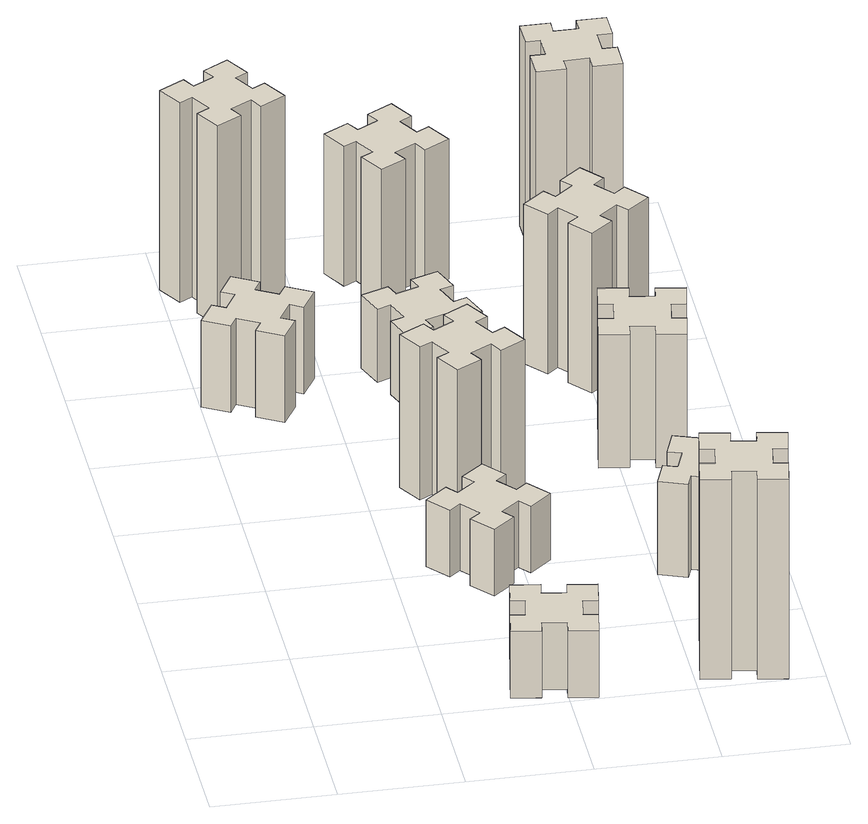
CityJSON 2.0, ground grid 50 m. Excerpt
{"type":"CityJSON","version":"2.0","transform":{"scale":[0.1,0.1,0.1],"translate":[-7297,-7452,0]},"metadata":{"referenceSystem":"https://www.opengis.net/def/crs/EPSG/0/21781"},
"CityObjects":{
"building1":{"type":"Building","attributes":{"class":"1000","function":"1000","usage":"1000","yearOfConstruction":2016,"roofType":"1000","measuredHeight":39,"storeysAboveGround":30,"storeysBelowGround":0},"geometry":[{"type":"Solid","lod":"1","boundaries":[[[[0,1,2,3,4,5,6,7,8,9,10,11,12,13,14,15,16,17,18,19]],[[17,16,20,21]],[[16,15,22,20]],[[15,14,23,22]],[[14,13,24,23]],[[13,12,25,24]],[[12,11,26,25]],[[11,10,27,26]],[[10,9,28,27]],[[9,8,29,28]],[[8,7,30,29]],[[7,6,31,30]],[[6,5,32,31]],[[5,4,33,32]],[[4,3,34,33]],[[3,2,35,34]],[[2,1,36,35]],[[1,0,37,36]],[[0,19,38,37]],[[19,18,39,38]],[[18,17,21,39]],[[24,25,26,27,28,29,30,31,32,33,34,35,36,37,38,39,21,20,22,23]]]]}]},
"building2":{"type":"Building","attributes":{"class":"1000","function":"1000","usage":"1000","yearOfConstruction":2016,"roofType":"1000","measuredHeight":30,"storeysAboveGround":30,"storeysBelowGround":0},"geometry":[{"type":"Solid","lod":"1","boundaries":[[[[40,41,42,43,44,45,46,47,48,49,50,51,52,53,54,55,56,57,58,59]],[[57,56,60,61]],[[56,55,62,60]],[[55,54,63,62]],[[54,53,64,63]],[[53,52,65,64]],[[52,51,66,65]],[[51,50,67,66]],[[50,49,68,67]],[[49,48,69,68]],[[48,47,70,69]],[[47,46,71,70]],[[46,45,72,71]],[[45,44,73,72]],[[44,43,74,73]],[[43,42,75,74]],[[42,41,76,75]],[[41,40,77,76]],[[40,59,78,77]],[[59,58,79,78]],[[58,57,61,79]],[[64,65,66,67,68,69,70,71,72,73,74,75,76,77,78,79,61,60,62,63]]]]}]},
"building3":{"type":"Building","attributes":{"class":"1000","function":"1000","usage":"1000","yearOfConstruction":2016,"roofType":"1000","measuredHeight":90,"storeysAboveGround":30,"storeysBelowGround":0},"geometry":[{"type":"Solid","lod":"1","boundaries":[[[[80,81,82,83,84,85,86,87,88,89,90,91,92,93,94,95,96,97,98,99]],[[97,96,100,101]],[[96,95,102,100]],[[95,94,103,102]],[[94,93,104,103]],[[93,92,105,104]],[[92,91,106,105]],[[91,90,107,106]],[[90,89,108,107]],[[89,88,109,108]],[[88,87,110,109]],[[87,86,111,110]],[[86,85,112,111]],[[85,84,113,112]],[[84,83,114,113]],[[83,82,115,114]],[[82,81,116,115]],[[81,80,117,116]],[[80,99,118,117]],[[99,98,119,118]],[[98,97,101,119]],[[104,105,106,107,108,109,110,111,112,113,114,115,116,117,118,119,101,100,102,103]]]]}]},
"building4":{"type":"Building","attributes":{"class":"1000","function":"1000","usage":"1000","yearOfConstruction":2016,"roofType":"1000","measuredHeight":30,"storeysAboveGround":30,"storeysBelowGround":0},"geometry":[{"type":"Solid","lod":"1","boundaries":[[[[120,121,122,123,124,125,126,127,128,129,130,131,132,133,134,135,136,137,138,139]],[[137,136,140,141]],[[136,135,142,140]],[[135,134,143,142]],[[134,133,144,143]],[[133,132,145,144]],[[132,131,146,145]],[[131,130,147,146]],[[130,129,148,147]],[[129,128,149,148]],[[128,127,150,149]],[[127,126,151,150]],[[126,125,152,151]],[[125,124,153,152]],[[124,123,154,153]],[[123,122,155,154]],[[122,121,156,155]],[[121,120,157,156]],[[120,139,158,157]],[[139,138,159,158]],[[138,137,141,159]],[[144,145,146,147,148,149,150,151,152,153,154,155,156,157,158,159,141,140,142,143]]]]}]},
"building5":{"type":"Building","attributes":{"class":"1000","function":"1000","usage":"1000","yearOfConstruction":2016,"roofType":"1000","measuredHeight":69,"storeysAboveGround":30,"storeysBelowGround":0},"geometry":[{"type":"Solid","lod":"1","boundaries":[[[[160,161,162,163,164,165,166,167,168,169,170,171,172,173,174,175,176,177,178,179]],[[177,176,180,181]],[[176,175,182,180]],[[175,174,183,182]],[[174,173,184,183]],[[173,172,185,184]],[[172,171,186,185]],[[171,170,187,186]],[[170,169,188,187]],[[169,168,189,188]],[[168,167,190,189]],[[167,166,191,190]],[[166,165,192,191]],[[165,164,193,192]],[[164,163,194,193]],[[163,162,195,194]],[[162,161,196,195]],[[161,160,197,196]],[[160,179,198,197]],[[179,178,199,198]],[[178,177,181,199]],[[184,185,186,187,188,189,190,191,192,193,194,195,196,197,198,199,181,180,182,183]]]]}]},
"building6":{"type":"Building","attributes":{"class":"1000","function":"1000","usage":"1000","yearOfConstruction":2016,"roofType":"1000","measuredHeight":33,"storeysAboveGround":30,"storeysBelowGround":0},"geometry":[{"type":"Solid","lod":"1","boundaries":[[[[200,201,202,203,204,205,206,207,208,209,210,211,212,213,214,215,216,217,218,219]],[[217,216,220,221]],[[216,215,222,220]],[[215,214,223,222]],[[214,213,224,223]],[[213,212,225,224]],[[212,211,226,225]],[[211,210,227,226]],[[210,209,228,227]],[[209,208,229,228]],[[208,207,230,229]],[[207,206,231,230]],[[206,205,232,231]],[[205,204,233,232]],[[204,203,234,233]],[[203,202,235,234]],[[202,201,236,235]],[[201,200,237,236]],[[200,219,238,237]],[[219,218,239,238]],[[218,217,221,239]],[[224,225,226,227,228,229,230,231,232,233,234,235,236,237,238,239,221,220,222,223]]]]}]},
"building7":{"type":"Building","attributes":{"class":"1000","function":"1000","usage":"1000","yearOfConstruction":2016,"roofType":"1000","measuredHeight":90,"storeysAboveGround":30,"storeysBelowGround":0},"geometry":[{"type":"Solid","lod":"1","boundaries":[[[[240,241,242,243,244,245,246,247,248,249,250,251,252,253,254,255,256,257,258,259]],[[257,256,260,261]],[[256,255,262,260]],[[255,254,263,262]],[[254,253,264,263]],[[253,252,265,264]],[[252,251,266,265]],[[251,250,267,266]],[[250,249,268,267]],[[249,248,269,268]],[[248,247,270,269]],[[247,246,271,270]],[[246,245,272,271]],[[245,244,273,272]],[[244,243,274,273]],[[243,242,275,274]],[[242,241,276,275]],[[241,240,277,276]],[[240,259,278,277]],[[259,258,279,278]],[[258,257,261,279]],[[264,265,266,267,268,269,270,271,272,273,274,275,276,277,278,279,261,260,262,263]]]]}]},
"building8":{"type":"Building","attributes":{"class":"1000","function":"1000","usage":"1000","yearOfConstruction":2016,"roofType":"1000","measuredHeight":63,"storeysAboveGround":30,"storeysBelowGround":0},"geometry":[{"type":"Solid","lod":"1","boundaries":[[[[280,281,282,283,284,285,286,287,288,289,290,291,292,293,294,295,296,297,298,299]],[[297,296,300,301]],[[296,295,302,300]],[[295,294,303,302]],[[294,293,304,303]],[[293,292,305,304]],[[292,291,306,305]],[[291,290,307,306]],[[290,289,308,307]],[[289,288,309,308]],[[288,287,310,309]],[[287,286,311,310]],[[286,285,312,311]],[[285,284,313,312]],[[284,283,314,313]],[[283,282,315,314]],[[282,281,316,315]],[[281,280,317,316]],[[280,299,318,317]],[[299,298,319,318]],[[298,297,301,319]],[[304,305,306,307,308,309,310,311,312,313,314,315,316,317,318,319,301,300,302,303]]]]}]},
"building9":{"type":"Building","attributes":{"class":"1000","function":"1000","usage":"1000","yearOfConstruction":2016,"roofType":"1000","measuredHeight":42,"storeysAboveGround":30,"storeysBelowGround":0},"geometry":[{"type":"Solid","lod":"1","boundaries":[[[[320,321,322,323,324,325,326,327,328,329,330,331,332,333,334,335,336,337,338,339]],[[337,336,340,341]],[[336,335,342,340]],[[335,334,343,342]],[[334,333,344,343]],[[333,332,345,344]],[[332,331,346,345]],[[331,330,347,346]],[[330,329,348,347]],[[329,328,349,348]],[[328,327,350,349]],[[327,326,351,350]],[[326,325,352,351]],[[325,324,353,352]],[[324,323,354,353]],[[323,322,355,354]],[[322,321,356,355]],[[321,320,357,356]],[[320,339,358,357]],[[339,338,359,358]],[[338,337,341,359]],[[344,345,346,347,348,349,350,351,352,353,354,355,356,357,358,359,341,340,342,343]]]]}]},
"building10":{"type":"Building","attributes":{"class":"1000","function":"1000","usage":"1000","yearOfConstruction":2016,"roofType":"1000","measuredHeight":60,"storeysAboveGround":30,"storeysBelowGround":0},"geometry":[{"type":"Solid","lod":"1","boundaries":[[[[360,361,362,363,364,365,366,367,368,369,370,371,372,373,374,375,376,377,378,379]],[[377,376,380,381]],[[376,375,382,380]],[[375,374,383,382]],[[374,373,384,383]],[[373,372,385,384]],[[372,371,386,385]],[[371,370,387,386]],[[370,369,388,387]],[[369,368,389,388]],[[368,367,390,389]],[[367,366,391,390]],[[366,365,392,391]],[[365,364,393,392]],[[364,363,394,393]],[[363,362,395,394]],[[362,361,396,395]],[[361,360,397,396]],[[360,379,398,397]],[[379,378,399,398]],[[378,377,381,399]],[[384,385,386,387,388,389,390,391,392,393,394,395,396,397,398,399,381,380,382,383]]]]}]},
"building11":{"type":"Building","attributes":{"class":"1000","function":"1000","usage":"1000","yearOfConstruction":2016,"roofType":"1000","measuredHeight":72,"storeysAboveGround":30,"storeysBelowGround":0},"geometry":[{"type":"Solid","lod":"1","boundaries":[[[[400,401,402,403,404,405,406,407,408,409,410,411,412,413,414,415,416,417,418,419]],[[417,416,420,421]],[[416,415,422,420]],[[415,414,423,422]],[[414,413,424,423]],[[413,412,425,424]],[[412,411,426,425]],[[411,410,427,426]],[[410,409,428,427]],[[409,408,429,428]],[[408,407,430,429]],[[407,406,431,430]],[[406,405,432,431]],[[405,404,433,432]],[[404,403,434,433]],[[403,402,435,434]],[[402,401,436,435]],[[401,400,437,436]],[[400,419,438,437]],[[419,418,439,438]],[[418,417,421,439]],[[424,425,426,427,428,429,430,431,432,433,434,435,436,437,438,439,421,420,422,423]]]]}]},
"building12":{"type":"Building","attributes":{"class":"1000","function":"1000","usage":"1000","yearOfConstruction":2016,"roofType":"1000","measuredHeight":90,"storeysAboveGround":30,"storeysBelowGround":0},"geometry":[{"type":"Solid","lod":"1","boundaries":[[[[440,441,442,443,444,445,446,447,448,449,450,451,452,453,454,455,456,457,458,459]],[[457,456,460,461]],[[456,455,462,460]],[[455,454,463,462]],[[454,453,464,463]],[[453,452,465,464]],[[452,451,466,465]],[[451,450,467,466]],[[450,449,468,467]],[[449,448,469,468]],[[448,447,470,469]],[[447,446,471,470]],[[446,445,472,471]],[[445,444,473,472]],[[444,443,474,473]],[[443,442,475,474]],[[442,441,476,475]],[[441,440,477,476]],[[440,459,478,477]],[[459,458,479,478]],[[458,457,461,479]],[[464,465,466,467,468,469,470,471,472,473,474,475,476,477,478,479,461,460,462,463]]]]}]}
},
"vertices":[
[306,2327,0],[356,2414,0],[408,2384,0],[468,2488,0],[364,2548,0],[334,2496,0],[247,2546,0],[277,2598,0],[173,2658,0],[113,2554,0],[165,2524,0],[115,2437,0],[63,2467,0],[3,2363,0],[107,2303,0],[137,2355,0],[224,2305,0],[194,2253,0],[298,2193,0],[358,2297,0],[224,2305,390],[194,2253,390],[137,2355,390],[107,2303,390],[3,2363,390],[63,2467,390],[115,2437,390],[165,2524,390],[113,2554,390],[173,2658,390],[277,2598,390],[247,2546,390],[334,2496,390],[364,2548,390],[468,2488,390],[408,2384,390],[356,2414,390],[306,2327,390],[358,2297,390],[298,2193,390],
[876,274,0],[858,175,0],[799,186,0],[778,67,0],[897,47,0],[907,106,0],[1005,88,0],[995,29,0],[1113,8,0],[1134,127,0],[1075,137,0],[1092,235,0],[1151,225,0],[1172,343,0],[1054,364,0],[1044,305,0],[945,322,0],[956,381,0],[837,402,0],[817,284,0],[945,322,300],[956,381,300],[1044,305,300],[1054,364,300],[1172,343,300],[1151,225,300],[1092,235,300],[1075,137,300],[1134,127,300],[1113,8,300],[995,29,300],[1005,88,300],[907,106,300],[897,47,300],[778,67,300],[799,186,300],[858,175,300],[876,274,300],[817,284,300],[837,402,300],
[224,3286,0],[137,3236,0],[107,3288,0],[3,3228,0],[63,3124,0],[115,3154,0],[165,3067,0],[113,3037,0],[173,2933,0],[277,2993,0],[247,3045,0],[334,3095,0],[364,3043,0],[468,3103,0],[408,3207,0],[356,3177,0],[306,3264,0],[358,3294,0],[298,3398,0],[194,3338,0],[306,3264,900],[358,3294,900],[356,3177,900],[408,3207,900],[468,3103,900],[364,3043,900],[334,3095,900],[247,3045,900],[277,2993,900],[173,2933,900],[113,3037,900],[165,3067,900],[115,3154,900],[63,3124,900],[3,3228,900],[107,3288,900],[137,3236,900],[224,3286,900],[194,3338,900],[298,3398,900],
[908,929,0],[984,993,0],[1023,947,0],[1115,1024,0],[1038,1116,0],[992,1078,0],[927,1154,0],[973,1193,0],[896,1285,0],[804,1208,0],[843,1162,0],[766,1097,0],[728,1143,0],[636,1066,0],[713,974,0],[759,1013,0],[823,936,0],[777,898,0],[854,806,0],[946,883,0],[823,936,300],[777,898,300],[759,1013,300],[713,974,300],[636,1066,300],[728,1143,300],[766,1097,300],[843,1162,300],[804,1208,300],[896,1285,300],[973,1193,300],[927,1154,300],[992,1078,300],[1038,1116,300],[1115,1024,300],[1023,947,300],[984,993,300],[908,929,300],[946,883,300],[854,806,300],
[755,1574,0],[805,1487,0],[753,1457,0],[813,1353,0],[917,1413,0],[887,1465,0],[974,1515,0],[1004,1463,0],[1108,1523,0],[1048,1627,0],[996,1597,0],[946,1684,0],[998,1714,0],[938,1818,0],[834,1758,0],[864,1706,0],[777,1656,0],[747,1708,0],[643,1648,0],[703,1544,0],[777,1656,690],[747,1708,690],[864,1706,690],[834,1758,690],[938,1818,690],[998,1714,690],[946,1684,690],[996,1597,690],[1048,1627,690],[1108,1523,690],[1004,1463,690],[974,1515,690],[887,1465,690],[917,1413,690],[813,1353,690],[753,1457,690],[805,1487,690],[755,1574,690],[703,1544,690],[643,1648,690],
[866,2305,0],[960,2339,0],[980,2283,0],[1093,2324,0],[1052,2437,0],[996,2416,0],[962,2510,0],[1018,2530,0],[977,2643,0],[864,2602,0],[885,2546,0],[791,2512,0],[770,2568,0],[657,2527,0],[699,2414,0],[755,2435,0],[789,2341,0],[733,2320,0],[774,2207,0],[887,2249,0],[789,2341,330],[733,2320,330],[755,2435,330],[699,2414,330],[657,2527,330],[770,2568,330],[791,2512,330],[885,2546,330],[864,2602,330],[977,2643,330],[1018,2530,330],[962,2510,330],[996,2416,330],[1052,2437,330],[1093,2324,330],[980,2283,330],[960,2339,330],[866,2305,330],[887,2249,330],[774,2207,330],
[1784,305,0],[1685,322,0],[1696,381,0],[1577,402,0],[1557,284,0],[1616,274,0],[1598,175,0],[1539,186,0],[1518,67,0],[1637,47,0],[1647,106,0],[1745,88,0],[1735,29,0],[1853,8,0],[1874,127,0],[1815,137,0],[1832,235,0],[1891,225,0],[1912,343,0],[1794,364,0],[1832,235,900],[1891,225,900],[1815,137,900],[1874,127,900],[1853,8,900],[1735,29,900],[1745,88,900],[1647,106,900],[1637,47,900],[1518,67,900],[1539,186,900],[1598,175,900],[1616,274,900],[1557,284,900],[1577,402,900],[1696,381,900],[1685,322,900],[1784,305,900],[1794,364,900],[1912,343,900],
[996,3177,0],[946,3264,0],[998,3294,0],[938,3398,0],[834,3338,0],[864,3286,0],[777,3236,0],[747,3288,0],[643,3228,0],[703,3124,0],[755,3154,0],[805,3067,0],[753,3037,0],[813,2933,0],[917,2993,0],[887,3045,0],[974,3095,0],[1004,3043,0],[1108,3103,0],[1048,3207,0],[974,3095,630],[1004,3043,630],[887,3045,630],[917,2993,630],[813,2933,630],[753,3037,630],[805,3067,630],[755,3154,630],[703,3124,630],[643,3228,630],[747,3288,630],[777,3236,630],[864,3286,630],[834,3338,630],[938,3398,630],[998,3294,630],[946,3264,630],[996,3177,630],[1048,3207,630],[1108,3103,630],
[1631,859,0],[1725,825,0],[1704,769,0],[1817,727,0],[1858,840,0],[1802,861,0],[1836,955,0],[1892,934,0],[1933,1047,0],[1820,1088,0],[1800,1032,0],[1706,1066,0],[1727,1122,0],[1614,1163,0],[1573,1050,0],[1629,1030,0],[1595,936,0],[1539,957,0],[1497,844,0],[1610,803,0],[1595,936,420],[1539,957,420],[1629,1030,420],[1573,1050,420],[1614,1163,420],[1727,1122,420],[1706,1066,420],[1800,1032,420],[1820,1088,420],[1933,1047,420],[1892,934,420],[1836,955,420],[1802,861,420],[1858,840,420],[1817,727,420],[1704,769,420],[1725,825,420],[1631,859,420],[1610,803,420],[1497,844,420],
[1547,1686,0],[1645,1668,0],[1635,1609,0],[1753,1588,0],[1774,1707,0],[1715,1717,0],[1732,1815,0],[1791,1805,0],[1812,1923,0],[1694,1944,0],[1684,1885,0],[1585,1902,0],[1596,1961,0],[1477,1982,0],[1457,1864,0],[1516,1854,0],[1498,1755,0],[1439,1766,0],[1418,1647,0],[1537,1627,0],[1498,1755,600],[1439,1766,600],[1516,1854,600],[1457,1864,600],[1477,1982,600],[1596,1961,600],[1585,1902,600],[1684,1885,600],[1694,1944,600],[1812,1923,600],[1791,1805,600],[1732,1815,600],[1715,1717,600],[1774,1707,600],[1753,1588,600],[1635,1609,600],[1645,1668,600],[1547,1686,600],[1537,1627,600],[1418,1647,600],
[1399,2393,0],[1463,2316,0],[1417,2278,0],[1494,2186,0],[1586,2263,0],[1548,2309,0],[1624,2373,0],[1663,2327,0],[1755,2404,0],[1678,2496,0],[1632,2458,0],[1567,2534,0],[1613,2573,0],[1536,2665,0],[1444,2588,0],[1483,2542,0],[1406,2477,0],[1368,2523,0],[1276,2446,0],[1353,2354,0],[1406,2477,720],[1368,2523,720],[1483,2542,720],[1444,2588,720],[1536,2665,720],[1613,2573,720],[1567,2534,720],[1632,2458,720],[1678,2496,720],[1755,2404,720],[1663,2327,720],[1624,2373,720],[1548,2309,720],[1586,2263,720],[1494,2186,720],[1417,2278,720],[1463,2316,720],[1399,2393,720],[1353,2354,720],[1276,2446,720],
[1565,3155,0],[1665,3155,0],[1665,3095,0],[1785,3095,0],[1785,3215,0],[1725,3215,0],[1725,3315,0],[1785,3315,0],[1785,3435,0],[1665,3435,0],[1665,3375,0],[1565,3375,0],[1565,3435,0],[1445,3435,0],[1445,3315,0],[1505,3315,0],[1505,3215,0],[1445,3215,0],[1445,3095,0],[1565,3095,0],[1505,3215,900],[1445,3215,900],[1505,3315,900],[1445,3315,900],[1445,3435,900],[1565,3435,900],[1565,3375,900],[1665,3375,900],[1665,3435,900],[1785,3435,900],[1785,3315,900],[1725,3315,900],[1725,3215,900],[1785,3215,900],[1785,3095,900],[1665,3095,900],[1665,3155,900],[1565,3155,900],[1565,3095,900],[1445,3095,900]
]}
